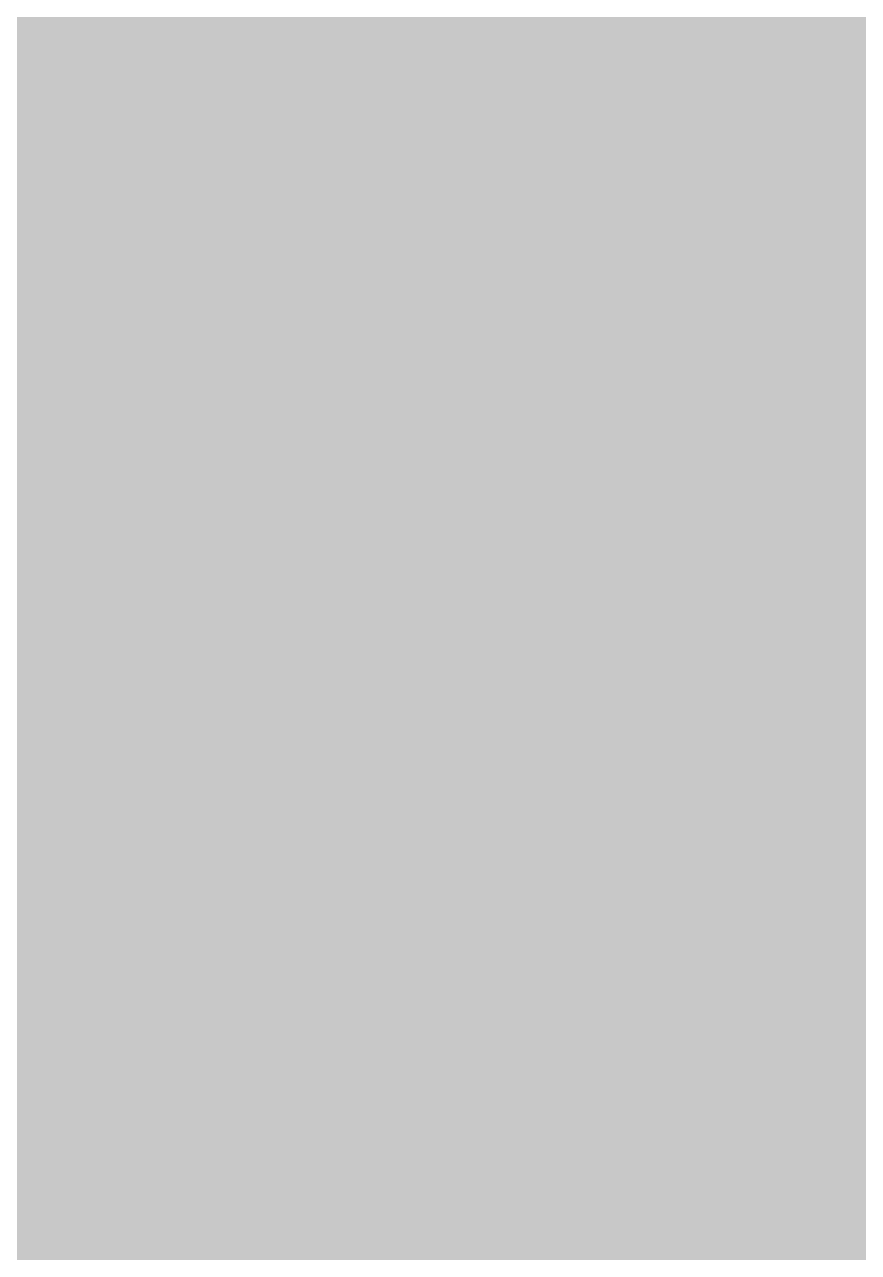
# Model space of a CAD drawing. Header units: inches. Extents: x 0 to 594, y 0 to 420.
# Drawn here: x 365.3874 to 365.4647, y 297.4357 to 297.5495 of the extents above; entities that cross this region are included whole.
import ezdxf

# ---------------------------------------------------------------- set-up
doc = ezdxf.new("R2010")
doc.units = ezdxf.units.IN
doc.layers.add('Sheet', color=255, linetype='Continuous')

msp = doc.modelspace()

# ---------------------------------------------------------------- linework, layer by layer
at = {"layer": 'Sheet'}
msp.add_lwpolyline([(364.74601, 297.50001, 0.508, 0.508, 1), (365.25401, 297.50001, 0.508, 0.508, 1)], format="xyseb", close=True, dxfattribs=at)
for points in [[(365.35928, 297.85463, 0.29972, 0.29972, 0), (365.38167, 297.83223, 0.29972, 0.29972, 0), (365.39287, 297.82103, 0.29972, 0.29972, 0), (365.41527, 297.79864, 0.29972, 0.29972, 0), (365.42647, 297.77624, 0.29972, 0.29972, 0), (365.43767, 297.75384, 0.29972, 0.29972, 0), (365.44887, 297.74264, 0.29972, 0.29972, 0), (365.46007, 297.72024, 0.29972, 0.29972, 0), (365.47127, 297.69785, 0.29972, 0.29972, 0), (365.48247, 297.67545, 0.29972, 0.29972, 0), (365.49367, 297.64185, 0.29972, 0.29972, 0), (365.50486, 297.61945, 0.29972, 0.29972, 0), (365.50486, 297.59706, 0.29972, 0.29972, 0), (365.50486, 297.57466, 0.29972, 0.29972, 0), (365.51606, 297.55226, 0.29972, 0.29972, 0), (365.51606, 297.51867, 0.29972, 0.29972, 0), (365.51606, 297.49627, 0.29972, 0.29972, 0)], [(365.35928, 297.85463, 0.29972, 0.29972, 0), (365.38167, 297.83223, 0.29972, 0.29972, 0), (365.39287, 297.82103, 0.29972, 0.29972, 0), (365.41527, 297.79864, 0.29972, 0.29972, 0), (365.42647, 297.77624, 0.29972, 0.29972, 0), (365.43767, 297.75384, 0.29972, 0.29972, 0), (365.44887, 297.74264, 0.29972, 0.29972, 0), (365.46007, 297.72024, 0.29972, 0.29972, 0), (365.47127, 297.69785, 0.29972, 0.29972, 0), (365.48247, 297.67545, 0.29972, 0.29972, 0), (365.49367, 297.64185, 0.29972, 0.29972, 0), (365.50486, 297.61945, 0.29972, 0.29972, 0), (365.50486, 297.59706, 0.29972, 0.29972, 0), (365.50486, 297.57466, 0.29972, 0.29972, 0), (365.51606, 297.55226, 0.29972, 0.29972, 0), (365.51606, 297.51867, 0.29972, 0.29972, 0), (365.51606, 297.49627, 0.29972, 0.29972, 0)], [(365.35928, 297.85463, 0.29972, 0.29972, 0), (365.38167, 297.83223, 0.29972, 0.29972, 0), (365.39287, 297.82103, 0.29972, 0.29972, 0), (365.41527, 297.79864, 0.29972, 0.29972, 0), (365.42647, 297.77624, 0.29972, 0.29972, 0), (365.43767, 297.75384, 0.29972, 0.29972, 0), (365.44887, 297.74264, 0.29972, 0.29972, 0), (365.46007, 297.72024, 0.29972, 0.29972, 0), (365.47127, 297.69785, 0.29972, 0.29972, 0), (365.48247, 297.67545, 0.29972, 0.29972, 0), (365.49367, 297.64185, 0.29972, 0.29972, 0), (365.50486, 297.61945, 0.29972, 0.29972, 0), (365.50486, 297.59706, 0.29972, 0.29972, 0), (365.50486, 297.57466, 0.29972, 0.29972, 0), (365.51606, 297.55226, 0.29972, 0.29972, 0), (365.51606, 297.51867, 0.29972, 0.29972, 0), (365.51606, 297.49627, 0.29972, 0.29972, 0)], [(365.35928, 297.85463, 0.29972, 0.29972, 0), (365.38167, 297.83223, 0.29972, 0.29972, 0), (365.39287, 297.82103, 0.29972, 0.29972, 0), (365.41527, 297.79864, 0.29972, 0.29972, 0), (365.42647, 297.77624, 0.29972, 0.29972, 0), (365.43767, 297.75384, 0.29972, 0.29972, 0), (365.44887, 297.74264, 0.29972, 0.29972, 0), (365.46007, 297.72024, 0.29972, 0.29972, 0), (365.47127, 297.69785, 0.29972, 0.29972, 0), (365.48247, 297.67545, 0.29972, 0.29972, 0), (365.49367, 297.64185, 0.29972, 0.29972, 0), (365.50486, 297.61945, 0.29972, 0.29972, 0), (365.50486, 297.59706, 0.29972, 0.29972, 0), (365.50486, 297.57466, 0.29972, 0.29972, 0), (365.51606, 297.55226, 0.29972, 0.29972, 0), (365.51606, 297.51867, 0.29972, 0.29972, 0), (365.51606, 297.49627, 0.29972, 0.29972, 0)], [(365.35928, 297.85463, 0.29972, 0.29972, 0), (365.38167, 297.83223, 0.29972, 0.29972, 0), (365.39287, 297.82103, 0.29972, 0.29972, 0), (365.41527, 297.79864, 0.29972, 0.29972, 0), (365.42647, 297.77624, 0.29972, 0.29972, 0), (365.43767, 297.75384, 0.29972, 0.29972, 0), (365.44887, 297.74264, 0.29972, 0.29972, 0), (365.46007, 297.72024, 0.29972, 0.29972, 0), (365.47127, 297.69785, 0.29972, 0.29972, 0), (365.48247, 297.67545, 0.29972, 0.29972, 0), (365.49367, 297.64185, 0.29972, 0.29972, 0), (365.50486, 297.61945, 0.29972, 0.29972, 0), (365.50486, 297.59706, 0.29972, 0.29972, 0), (365.50486, 297.57466, 0.29972, 0.29972, 0), (365.51606, 297.55226, 0.29972, 0.29972, 0), (365.51606, 297.51867, 0.29972, 0.29972, 0), (365.51606, 297.49627, 0.29972, 0.29972, 0)], [(365.35928, 297.85463, 0.29972, 0.29972, 0), (365.38167, 297.83223, 0.29972, 0.29972, 0), (365.39287, 297.82103, 0.29972, 0.29972, 0), (365.41527, 297.79864, 0.29972, 0.29972, 0), (365.42647, 297.77624, 0.29972, 0.29972, 0), (365.43767, 297.75384, 0.29972, 0.29972, 0), (365.44887, 297.74264, 0.29972, 0.29972, 0), (365.46007, 297.72024, 0.29972, 0.29972, 0), (365.47127, 297.69785, 0.29972, 0.29972, 0), (365.48247, 297.67545, 0.29972, 0.29972, 0), (365.49367, 297.64185, 0.29972, 0.29972, 0), (365.50486, 297.61945, 0.29972, 0.29972, 0), (365.50486, 297.59706, 0.29972, 0.29972, 0), (365.50486, 297.57466, 0.29972, 0.29972, 0), (365.51606, 297.55226, 0.29972, 0.29972, 0), (365.51606, 297.51867, 0.29972, 0.29972, 0), (365.51606, 297.49627, 0.29972, 0.29972, 0)], [(365.35928, 297.85463, 0.29972, 0.29972, 0), (365.38167, 297.83223, 0.29972, 0.29972, 0), (365.39287, 297.82103, 0.29972, 0.29972, 0), (365.41527, 297.79864, 0.29972, 0.29972, 0), (365.42647, 297.77624, 0.29972, 0.29972, 0), (365.43767, 297.75384, 0.29972, 0.29972, 0), (365.44887, 297.74264, 0.29972, 0.29972, 0), (365.46007, 297.72024, 0.29972, 0.29972, 0), (365.47127, 297.69785, 0.29972, 0.29972, 0), (365.48247, 297.67545, 0.29972, 0.29972, 0), (365.49367, 297.64185, 0.29972, 0.29972, 0), (365.50486, 297.61945, 0.29972, 0.29972, 0), (365.50486, 297.59706, 0.29972, 0.29972, 0), (365.50486, 297.57466, 0.29972, 0.29972, 0), (365.51606, 297.55226, 0.29972, 0.29972, 0), (365.51606, 297.51867, 0.29972, 0.29972, 0), (365.51606, 297.49627, 0.29972, 0.29972, 0)], [(365.35928, 297.85463, 0.29972, 0.29972, 0), (365.38167, 297.83223, 0.29972, 0.29972, 0), (365.39287, 297.82103, 0.29972, 0.29972, 0), (365.41527, 297.79864, 0.29972, 0.29972, 0), (365.42647, 297.77624, 0.29972, 0.29972, 0), (365.43767, 297.75384, 0.29972, 0.29972, 0), (365.44887, 297.74264, 0.29972, 0.29972, 0), (365.46007, 297.72024, 0.29972, 0.29972, 0), (365.47127, 297.69785, 0.29972, 0.29972, 0), (365.48247, 297.67545, 0.29972, 0.29972, 0), (365.49367, 297.64185, 0.29972, 0.29972, 0), (365.50486, 297.61945, 0.29972, 0.29972, 0), (365.50486, 297.59706, 0.29972, 0.29972, 0), (365.50486, 297.57466, 0.29972, 0.29972, 0), (365.51606, 297.55226, 0.29972, 0.29972, 0), (365.51606, 297.51867, 0.29972, 0.29972, 0), (365.51606, 297.49627, 0.29972, 0.29972, 0)], [(365.35928, 297.85463, 0.29972, 0.29972, 0), (365.38167, 297.83223, 0.29972, 0.29972, 0), (365.39287, 297.82103, 0.29972, 0.29972, 0), (365.41527, 297.79864, 0.29972, 0.29972, 0), (365.42647, 297.77624, 0.29972, 0.29972, 0), (365.43767, 297.75384, 0.29972, 0.29972, 0), (365.44887, 297.74264, 0.29972, 0.29972, 0), (365.46007, 297.72024, 0.29972, 0.29972, 0), (365.47127, 297.69785, 0.29972, 0.29972, 0), (365.48247, 297.67545, 0.29972, 0.29972, 0), (365.49367, 297.64185, 0.29972, 0.29972, 0), (365.50486, 297.61945, 0.29972, 0.29972, 0), (365.50486, 297.59706, 0.29972, 0.29972, 0), (365.50486, 297.57466, 0.29972, 0.29972, 0), (365.51606, 297.55226, 0.29972, 0.29972, 0), (365.51606, 297.51867, 0.29972, 0.29972, 0), (365.51606, 297.49627, 0.29972, 0.29972, 0)], [(365.35928, 297.85463, 0.29972, 0.29972, 0), (365.38167, 297.83223, 0.29972, 0.29972, 0), (365.39287, 297.82103, 0.29972, 0.29972, 0), (365.41527, 297.79864, 0.29972, 0.29972, 0), (365.42647, 297.77624, 0.29972, 0.29972, 0), (365.43767, 297.75384, 0.29972, 0.29972, 0), (365.44887, 297.74264, 0.29972, 0.29972, 0), (365.46007, 297.72024, 0.29972, 0.29972, 0), (365.47127, 297.69785, 0.29972, 0.29972, 0), (365.48247, 297.67545, 0.29972, 0.29972, 0), (365.49367, 297.64185, 0.29972, 0.29972, 0), (365.50486, 297.61945, 0.29972, 0.29972, 0), (365.50486, 297.59706, 0.29972, 0.29972, 0), (365.50486, 297.57466, 0.29972, 0.29972, 0), (365.51606, 297.55226, 0.29972, 0.29972, 0), (365.51606, 297.51867, 0.29972, 0.29972, 0), (365.51606, 297.49627, 0.29972, 0.29972, 0)], [(365.43767, 297.75384, 0.09906, 0.09906, 0), (365.44887, 297.74264, 0.09906, 0.09906, 0), (365.46007, 297.72024, 0.09906, 0.09906, 0), (365.47127, 297.69785, 0.09906, 0.09906, 0), (365.48247, 297.67545, 0.09906, 0.09906, 0), (365.49367, 297.64185, 0.09906, 0.09906, 0), (365.50486, 297.61945, 0.09906, 0.09906, 0), (365.50486, 297.59706, 0.09906, 0.09906, 0), (365.50486, 297.57466, 0.09906, 0.09906, 0), (365.51606, 297.55226, 0.09906, 0.09906, 0), (365.51606, 297.51867, 0.09906, 0.09906, 0), (365.51606, 297.49627, 0.09906, 0.09906, 0)], [(365.43767, 297.75384, 0.09906, 0.09906, 0), (365.44887, 297.74264, 0.09906, 0.09906, 0), (365.46007, 297.72024, 0.09906, 0.09906, 0), (365.47127, 297.69785, 0.09906, 0.09906, 0), (365.48247, 297.67545, 0.09906, 0.09906, 0), (365.49367, 297.64185, 0.09906, 0.09906, 0), (365.50486, 297.61945, 0.09906, 0.09906, 0), (365.50486, 297.59706, 0.09906, 0.09906, 0), (365.50486, 297.57466, 0.09906, 0.09906, 0), (365.51606, 297.55226, 0.09906, 0.09906, 0), (365.51606, 297.51867, 0.09906, 0.09906, 0), (365.51606, 297.49627, 0.09906, 0.09906, 0)], [(365.43767, 297.75384, 0.09906, 0.09906, 0), (365.44887, 297.74264, 0.09906, 0.09906, 0), (365.46007, 297.72024, 0.09906, 0.09906, 0), (365.47127, 297.69785, 0.09906, 0.09906, 0), (365.48247, 297.67545, 0.09906, 0.09906, 0), (365.49367, 297.64185, 0.09906, 0.09906, 0), (365.50486, 297.61945, 0.09906, 0.09906, 0), (365.50486, 297.59706, 0.09906, 0.09906, 0), (365.50486, 297.57466, 0.09906, 0.09906, 0), (365.51606, 297.55226, 0.09906, 0.09906, 0), (365.51606, 297.51867, 0.09906, 0.09906, 0), (365.51606, 297.49627, 0.09906, 0.09906, 0)], [(365.43767, 297.75384, 0.09906, 0.09906, 0), (365.44887, 297.74264, 0.09906, 0.09906, 0), (365.46007, 297.72024, 0.09906, 0.09906, 0), (365.47127, 297.69785, 0.09906, 0.09906, 0), (365.48247, 297.67545, 0.09906, 0.09906, 0), (365.49367, 297.64185, 0.09906, 0.09906, 0), (365.50486, 297.61945, 0.09906, 0.09906, 0), (365.50486, 297.59706, 0.09906, 0.09906, 0), (365.50486, 297.57466, 0.09906, 0.09906, 0), (365.51606, 297.55226, 0.09906, 0.09906, 0), (365.51606, 297.51867, 0.09906, 0.09906, 0), (365.51606, 297.49627, 0.09906, 0.09906, 0)], [(365.43767, 297.75384, 0.09906, 0.09906, 0), (365.44887, 297.74264, 0.09906, 0.09906, 0), (365.46007, 297.72024, 0.09906, 0.09906, 0), (365.47127, 297.69785, 0.09906, 0.09906, 0), (365.48247, 297.67545, 0.09906, 0.09906, 0), (365.49367, 297.64185, 0.09906, 0.09906, 0), (365.50486, 297.61945, 0.09906, 0.09906, 0), (365.50486, 297.59706, 0.09906, 0.09906, 0), (365.50486, 297.57466, 0.09906, 0.09906, 0), (365.51606, 297.55226, 0.09906, 0.09906, 0), (365.51606, 297.51867, 0.09906, 0.09906, 0), (365.51606, 297.49627, 0.09906, 0.09906, 0)], [(365.43767, 297.75384, 0.09906, 0.09906, 0), (365.44887, 297.74264, 0.09906, 0.09906, 0), (365.46007, 297.72024, 0.09906, 0.09906, 0), (365.47127, 297.69785, 0.09906, 0.09906, 0), (365.48247, 297.67545, 0.09906, 0.09906, 0), (365.49367, 297.64185, 0.09906, 0.09906, 0), (365.50486, 297.61945, 0.09906, 0.09906, 0), (365.50486, 297.59706, 0.09906, 0.09906, 0), (365.50486, 297.57466, 0.09906, 0.09906, 0), (365.51606, 297.55226, 0.09906, 0.09906, 0), (365.51606, 297.51867, 0.09906, 0.09906, 0), (365.51606, 297.49627, 0.09906, 0.09906, 0)], [(365.43767, 297.75384, 0.09906, 0.09906, 0), (365.44887, 297.74264, 0.09906, 0.09906, 0), (365.46007, 297.72024, 0.09906, 0.09906, 0), (365.47127, 297.69785, 0.09906, 0.09906, 0), (365.48247, 297.67545, 0.09906, 0.09906, 0), (365.49367, 297.64185, 0.09906, 0.09906, 0), (365.50486, 297.61945, 0.09906, 0.09906, 0), (365.50486, 297.59706, 0.09906, 0.09906, 0), (365.50486, 297.57466, 0.09906, 0.09906, 0), (365.51606, 297.55226, 0.09906, 0.09906, 0), (365.51606, 297.51867, 0.09906, 0.09906, 0), (365.51606, 297.49627, 0.09906, 0.09906, 0)], [(365.43767, 297.75384, 0.09906, 0.09906, 0), (365.44887, 297.74264, 0.09906, 0.09906, 0), (365.46007, 297.72024, 0.09906, 0.09906, 0), (365.47127, 297.69785, 0.09906, 0.09906, 0), (365.48247, 297.67545, 0.09906, 0.09906, 0), (365.49367, 297.64185, 0.09906, 0.09906, 0), (365.50486, 297.61945, 0.09906, 0.09906, 0), (365.50486, 297.59706, 0.09906, 0.09906, 0), (365.50486, 297.57466, 0.09906, 0.09906, 0), (365.51606, 297.55226, 0.09906, 0.09906, 0), (365.51606, 297.51867, 0.09906, 0.09906, 0), (365.51606, 297.49627, 0.09906, 0.09906, 0)], [(365.43767, 297.75384, 0.09906, 0.09906, 0), (365.44887, 297.74264, 0.09906, 0.09906, 0), (365.46007, 297.72024, 0.09906, 0.09906, 0), (365.47127, 297.69785, 0.09906, 0.09906, 0), (365.48247, 297.67545, 0.09906, 0.09906, 0), (365.49367, 297.64185, 0.09906, 0.09906, 0), (365.50486, 297.61945, 0.09906, 0.09906, 0), (365.50486, 297.59706, 0.09906, 0.09906, 0), (365.50486, 297.57466, 0.09906, 0.09906, 0), (365.51606, 297.55226, 0.09906, 0.09906, 0), (365.51606, 297.51867, 0.09906, 0.09906, 0), (365.51606, 297.49627, 0.09906, 0.09906, 0)], [(365.43767, 297.75384, 0.09906, 0.09906, 0), (365.44887, 297.74264, 0.09906, 0.09906, 0), (365.46007, 297.72024, 0.09906, 0.09906, 0), (365.47127, 297.69785, 0.09906, 0.09906, 0), (365.48247, 297.67545, 0.09906, 0.09906, 0), (365.49367, 297.64185, 0.09906, 0.09906, 0), (365.50486, 297.61945, 0.09906, 0.09906, 0), (365.50486, 297.59706, 0.09906, 0.09906, 0), (365.50486, 297.57466, 0.09906, 0.09906, 0), (365.51606, 297.55226, 0.09906, 0.09906, 0), (365.51606, 297.51867, 0.09906, 0.09906, 0), (365.51606, 297.49627, 0.09906, 0.09906, 0)], [(365.51606, 297.49627, 0.29972, 0.29972, 0), (365.51606, 297.47387, 0.29972, 0.29972, 0), (365.51606, 297.44027, 0.29972, 0.29972, 0), (365.50486, 297.41788, 0.29972, 0.29972, 0), (365.50486, 297.39548, 0.29972, 0.29972, 0), (365.50486, 297.37308, 0.29972, 0.29972, 0), (365.49367, 297.33948, 0.29972, 0.29972, 0), (365.48247, 297.31709, 0.29972, 0.29972, 0), (365.47127, 297.29469, 0.29972, 0.29972, 0), (365.46007, 297.27229, 0.29972, 0.29972, 0), (365.44887, 297.24989, 0.29972, 0.29972, 0), (365.43767, 297.2275, 0.29972, 0.29972, 0), (365.42647, 297.2051, 0.29972, 0.29972, 0), (365.41527, 297.1939, 0.29972, 0.29972, 0), (365.39287, 297.1715, 0.29972, 0.29972, 0)], [(365.51606, 297.49627, 0.29972, 0.29972, 0), (365.51606, 297.47387, 0.29972, 0.29972, 0), (365.51606, 297.44027, 0.29972, 0.29972, 0), (365.50486, 297.41788, 0.29972, 0.29972, 0), (365.50486, 297.39548, 0.29972, 0.29972, 0), (365.50486, 297.37308, 0.29972, 0.29972, 0), (365.49367, 297.33948, 0.29972, 0.29972, 0), (365.48247, 297.31709, 0.29972, 0.29972, 0), (365.47127, 297.29469, 0.29972, 0.29972, 0), (365.46007, 297.27229, 0.29972, 0.29972, 0), (365.44887, 297.24989, 0.29972, 0.29972, 0), (365.43767, 297.2275, 0.29972, 0.29972, 0), (365.42647, 297.2051, 0.29972, 0.29972, 0), (365.41527, 297.1939, 0.29972, 0.29972, 0), (365.39287, 297.1715, 0.29972, 0.29972, 0)], [(365.51606, 297.49627, 0.29972, 0.29972, 0), (365.51606, 297.47387, 0.29972, 0.29972, 0), (365.51606, 297.44027, 0.29972, 0.29972, 0), (365.50486, 297.41788, 0.29972, 0.29972, 0), (365.50486, 297.39548, 0.29972, 0.29972, 0), (365.50486, 297.37308, 0.29972, 0.29972, 0), (365.49367, 297.33948, 0.29972, 0.29972, 0), (365.48247, 297.31709, 0.29972, 0.29972, 0), (365.47127, 297.29469, 0.29972, 0.29972, 0), (365.46007, 297.27229, 0.29972, 0.29972, 0), (365.44887, 297.24989, 0.29972, 0.29972, 0), (365.43767, 297.2275, 0.29972, 0.29972, 0), (365.42647, 297.2051, 0.29972, 0.29972, 0), (365.41527, 297.1939, 0.29972, 0.29972, 0), (365.39287, 297.1715, 0.29972, 0.29972, 0)], [(365.51606, 297.49627, 0.29972, 0.29972, 0), (365.51606, 297.47387, 0.29972, 0.29972, 0), (365.51606, 297.44027, 0.29972, 0.29972, 0), (365.50486, 297.41788, 0.29972, 0.29972, 0), (365.50486, 297.39548, 0.29972, 0.29972, 0), (365.50486, 297.37308, 0.29972, 0.29972, 0), (365.49367, 297.33948, 0.29972, 0.29972, 0), (365.48247, 297.31709, 0.29972, 0.29972, 0), (365.47127, 297.29469, 0.29972, 0.29972, 0), (365.46007, 297.27229, 0.29972, 0.29972, 0), (365.44887, 297.24989, 0.29972, 0.29972, 0), (365.43767, 297.2275, 0.29972, 0.29972, 0), (365.42647, 297.2051, 0.29972, 0.29972, 0), (365.41527, 297.1939, 0.29972, 0.29972, 0), (365.39287, 297.1715, 0.29972, 0.29972, 0)], [(365.51606, 297.49627, 0.29972, 0.29972, 0), (365.51606, 297.47387, 0.29972, 0.29972, 0), (365.51606, 297.44027, 0.29972, 0.29972, 0), (365.50486, 297.41788, 0.29972, 0.29972, 0), (365.50486, 297.39548, 0.29972, 0.29972, 0), (365.50486, 297.37308, 0.29972, 0.29972, 0), (365.49367, 297.33948, 0.29972, 0.29972, 0), (365.48247, 297.31709, 0.29972, 0.29972, 0), (365.47127, 297.29469, 0.29972, 0.29972, 0), (365.46007, 297.27229, 0.29972, 0.29972, 0), (365.44887, 297.24989, 0.29972, 0.29972, 0), (365.43767, 297.2275, 0.29972, 0.29972, 0), (365.42647, 297.2051, 0.29972, 0.29972, 0), (365.41527, 297.1939, 0.29972, 0.29972, 0), (365.39287, 297.1715, 0.29972, 0.29972, 0)], [(365.51606, 297.49627, 0.29972, 0.29972, 0), (365.51606, 297.47387, 0.29972, 0.29972, 0), (365.51606, 297.44027, 0.29972, 0.29972, 0), (365.50486, 297.41788, 0.29972, 0.29972, 0), (365.50486, 297.39548, 0.29972, 0.29972, 0), (365.50486, 297.37308, 0.29972, 0.29972, 0), (365.49367, 297.33948, 0.29972, 0.29972, 0), (365.48247, 297.31709, 0.29972, 0.29972, 0), (365.47127, 297.29469, 0.29972, 0.29972, 0), (365.46007, 297.27229, 0.29972, 0.29972, 0), (365.44887, 297.24989, 0.29972, 0.29972, 0), (365.43767, 297.2275, 0.29972, 0.29972, 0), (365.42647, 297.2051, 0.29972, 0.29972, 0), (365.41527, 297.1939, 0.29972, 0.29972, 0), (365.39287, 297.1715, 0.29972, 0.29972, 0)], [(365.51606, 297.49627, 0.29972, 0.29972, 0), (365.51606, 297.47387, 0.29972, 0.29972, 0), (365.51606, 297.44027, 0.29972, 0.29972, 0), (365.50486, 297.41788, 0.29972, 0.29972, 0), (365.50486, 297.39548, 0.29972, 0.29972, 0), (365.50486, 297.37308, 0.29972, 0.29972, 0), (365.49367, 297.33948, 0.29972, 0.29972, 0), (365.48247, 297.31709, 0.29972, 0.29972, 0), (365.47127, 297.29469, 0.29972, 0.29972, 0), (365.46007, 297.27229, 0.29972, 0.29972, 0), (365.44887, 297.24989, 0.29972, 0.29972, 0), (365.43767, 297.2275, 0.29972, 0.29972, 0), (365.42647, 297.2051, 0.29972, 0.29972, 0), (365.41527, 297.1939, 0.29972, 0.29972, 0), (365.39287, 297.1715, 0.29972, 0.29972, 0)], [(365.51606, 297.49627, 0.29972, 0.29972, 0), (365.51606, 297.47387, 0.29972, 0.29972, 0), (365.51606, 297.44027, 0.29972, 0.29972, 0), (365.50486, 297.41788, 0.29972, 0.29972, 0), (365.50486, 297.39548, 0.29972, 0.29972, 0), (365.50486, 297.37308, 0.29972, 0.29972, 0), (365.49367, 297.33948, 0.29972, 0.29972, 0), (365.48247, 297.31709, 0.29972, 0.29972, 0), (365.47127, 297.29469, 0.29972, 0.29972, 0), (365.46007, 297.27229, 0.29972, 0.29972, 0), (365.44887, 297.24989, 0.29972, 0.29972, 0), (365.43767, 297.2275, 0.29972, 0.29972, 0), (365.42647, 297.2051, 0.29972, 0.29972, 0), (365.41527, 297.1939, 0.29972, 0.29972, 0), (365.39287, 297.1715, 0.29972, 0.29972, 0)], [(365.51606, 297.49627, 0.29972, 0.29972, 0), (365.51606, 297.47387, 0.29972, 0.29972, 0), (365.51606, 297.44027, 0.29972, 0.29972, 0), (365.50486, 297.41788, 0.29972, 0.29972, 0), (365.50486, 297.39548, 0.29972, 0.29972, 0), (365.50486, 297.37308, 0.29972, 0.29972, 0), (365.49367, 297.33948, 0.29972, 0.29972, 0), (365.48247, 297.31709, 0.29972, 0.29972, 0), (365.47127, 297.29469, 0.29972, 0.29972, 0), (365.46007, 297.27229, 0.29972, 0.29972, 0), (365.44887, 297.24989, 0.29972, 0.29972, 0), (365.43767, 297.2275, 0.29972, 0.29972, 0), (365.42647, 297.2051, 0.29972, 0.29972, 0), (365.41527, 297.1939, 0.29972, 0.29972, 0), (365.39287, 297.1715, 0.29972, 0.29972, 0)], [(365.51606, 297.49627, 0.29972, 0.29972, 0), (365.51606, 297.47387, 0.29972, 0.29972, 0), (365.51606, 297.44027, 0.29972, 0.29972, 0), (365.50486, 297.41788, 0.29972, 0.29972, 0), (365.50486, 297.39548, 0.29972, 0.29972, 0), (365.50486, 297.37308, 0.29972, 0.29972, 0), (365.49367, 297.33948, 0.29972, 0.29972, 0), (365.48247, 297.31709, 0.29972, 0.29972, 0), (365.47127, 297.29469, 0.29972, 0.29972, 0), (365.46007, 297.27229, 0.29972, 0.29972, 0), (365.44887, 297.24989, 0.29972, 0.29972, 0), (365.43767, 297.2275, 0.29972, 0.29972, 0), (365.42647, 297.2051, 0.29972, 0.29972, 0), (365.41527, 297.1939, 0.29972, 0.29972, 0), (365.39287, 297.1715, 0.29972, 0.29972, 0)], [(365.51606, 297.49627, 0.29972, 0.29972, 0), (365.51606, 297.49627, 0.29972, 0.29972, 0), (365.51606, 297.49627, 0.29972, 0.29972, 0), (365.51606, 297.49627, 0.29972, 0.29972, 0), (365.51606, 297.49627, 0.29972, 0.29972, 0), (365.51606, 297.49627, 0.29972, 0.29972, 0), (365.51606, 297.49627, 0.29972, 0.29972, 0), (365.51606, 297.49627, 0.29972, 0.29972, 0), (365.51606, 297.49627, 0.29972, 0.29972, 0), (365.51606, 297.49627, 0.29972, 0.29972, 0), (365.51606, 297.49627, 0.29972, 0.29972, 0), (365.51606, 297.49627, 0.29972, 0.29972, 0), (365.51606, 297.49627, 0.29972, 0.29972, 0), (365.51606, 297.49627, 0.29972, 0.29972, 0), (365.51606, 297.49627, 0.29972, 0.29972, 0), (365.51606, 297.49627, 0.29972, 0.29972, 0), (365.51606, 297.49627, 0.29972, 0.29972, 0), (365.51606, 297.49627, 0.29972, 0.29972, 0), (365.51606, 297.49627, 0.29972, 0.29972, 0), (365.51606, 297.49627, 0.29972, 0.29972, 0), (365.51606, 297.49627, 0.29972, 0.29972, 0), (365.51606, 297.49627, 0.29972, 0.29972, 0), (365.51606, 297.49627, 0.29972, 0.29972, 0), (365.51606, 297.49627, 0.29972, 0.29972, 0), (365.51606, 297.49627, 0.29972, 0.29972, 0), (365.51606, 297.49627, 0.29972, 0.29972, 0), (365.51606, 297.49627, 0.29972, 0.29972, 0), (365.51606, 297.49627, 0.29972, 0.29972, 0), (365.51606, 297.49627, 0.29972, 0.29972, 0), (365.51606, 297.49627, 0.29972, 0.29972, 0), (365.51606, 297.49627, 0.29972, 0.29972, 0), (365.51606, 297.49627, 0.29972, 0.29972, 0), (365.51606, 297.49627, 0.29972, 0.29972, 0)], [(365.51606, 297.49627, 0.29972, 0.29972, 0), (365.51606, 297.49627, 0.29972, 0.29972, 0)], [(365.51606, 297.49627, 0.29972, 0.29972, 0), (365.51606, 297.49627, 0.29972, 0.29972, 0), (365.51606, 297.49627, 0.29972, 0.29972, 0), (365.51606, 297.49627, 0.29972, 0.29972, 0), (365.51606, 297.49627, 0.29972, 0.29972, 0), (365.51606, 297.49627, 0.29972, 0.29972, 0), (365.51606, 297.49627, 0.29972, 0.29972, 0), (365.51606, 297.49627, 0.29972, 0.29972, 0), (365.51606, 297.49627, 0.29972, 0.29972, 0), (365.51606, 297.49627, 0.29972, 0.29972, 0), (365.51606, 297.49627, 0.29972, 0.29972, 0), (365.51606, 297.49627, 0.29972, 0.29972, 0), (365.51606, 297.49627, 0.29972, 0.29972, 0), (365.51606, 297.49627, 0.29972, 0.29972, 0), (365.51606, 297.49627, 0.29972, 0.29972, 0), (365.51606, 297.49627, 0.29972, 0.29972, 0), (365.51606, 297.49627, 0.29972, 0.29972, 0), (365.51606, 297.49627, 0.29972, 0.29972, 0), (365.51606, 297.49627, 0.29972, 0.29972, 0), (365.51606, 297.49627, 0.29972, 0.29972, 0), (365.51606, 297.49627, 0.29972, 0.29972, 0), (365.51606, 297.49627, 0.29972, 0.29972, 0), (365.51606, 297.49627, 0.29972, 0.29972, 0), (365.51606, 297.49627, 0.29972, 0.29972, 0), (365.51606, 297.49627, 0.29972, 0.29972, 0), (365.51606, 297.49627, 0.29972, 0.29972, 0), (365.51606, 297.49627, 0.29972, 0.29972, 0), (365.51606, 297.49627, 0.29972, 0.29972, 0), (365.51606, 297.49627, 0.29972, 0.29972, 0), (365.51606, 297.49627, 0.29972, 0.29972, 0), (365.51606, 297.49627, 0.29972, 0.29972, 0), (365.51606, 297.49627, 0.29972, 0.29972, 0), (365.51606, 297.49627, 0.29972, 0.29972, 0)], [(365.51606, 297.49627, 0.29972, 0.29972, 0), (365.51606, 297.49627, 0.29972, 0.29972, 0)], [(365.51606, 297.49627, 0.29972, 0.29972, 0), (365.51606, 297.49627, 0.29972, 0.29972, 0), (365.51606, 297.49627, 0.29972, 0.29972, 0), (365.51606, 297.49627, 0.29972, 0.29972, 0), (365.51606, 297.49627, 0.29972, 0.29972, 0), (365.51606, 297.49627, 0.29972, 0.29972, 0), (365.51606, 297.49627, 0.29972, 0.29972, 0), (365.51606, 297.49627, 0.29972, 0.29972, 0), (365.51606, 297.49627, 0.29972, 0.29972, 0), (365.51606, 297.49627, 0.29972, 0.29972, 0), (365.51606, 297.49627, 0.29972, 0.29972, 0), (365.51606, 297.49627, 0.29972, 0.29972, 0), (365.51606, 297.49627, 0.29972, 0.29972, 0), (365.51606, 297.49627, 0.29972, 0.29972, 0), (365.51606, 297.49627, 0.29972, 0.29972, 0), (365.51606, 297.49627, 0.29972, 0.29972, 0), (365.51606, 297.49627, 0.29972, 0.29972, 0), (365.51606, 297.49627, 0.29972, 0.29972, 0), (365.51606, 297.49627, 0.29972, 0.29972, 0), (365.51606, 297.49627, 0.29972, 0.29972, 0), (365.51606, 297.49627, 0.29972, 0.29972, 0), (365.51606, 297.49627, 0.29972, 0.29972, 0), (365.51606, 297.49627, 0.29972, 0.29972, 0), (365.51606, 297.49627, 0.29972, 0.29972, 0), (365.51606, 297.49627, 0.29972, 0.29972, 0), (365.51606, 297.49627, 0.29972, 0.29972, 0), (365.51606, 297.49627, 0.29972, 0.29972, 0), (365.51606, 297.49627, 0.29972, 0.29972, 0), (365.51606, 297.49627, 0.29972, 0.29972, 0), (365.51606, 297.49627, 0.29972, 0.29972, 0), (365.51606, 297.49627, 0.29972, 0.29972, 0), (365.51606, 297.49627, 0.29972, 0.29972, 0), (365.51606, 297.49627, 0.29972, 0.29972, 0)], [(365.51606, 297.49627, 0.29972, 0.29972, 0), (365.51606, 297.49627, 0.29972, 0.29972, 0)], [(365.51606, 297.49627, 0.29972, 0.29972, 0), (365.51606, 297.49627, 0.29972, 0.29972, 0), (365.51606, 297.49627, 0.29972, 0.29972, 0), (365.51606, 297.49627, 0.29972, 0.29972, 0), (365.51606, 297.49627, 0.29972, 0.29972, 0), (365.51606, 297.49627, 0.29972, 0.29972, 0), (365.51606, 297.49627, 0.29972, 0.29972, 0), (365.51606, 297.49627, 0.29972, 0.29972, 0), (365.51606, 297.49627, 0.29972, 0.29972, 0), (365.51606, 297.49627, 0.29972, 0.29972, 0), (365.51606, 297.49627, 0.29972, 0.29972, 0), (365.51606, 297.49627, 0.29972, 0.29972, 0), (365.51606, 297.49627, 0.29972, 0.29972, 0), (365.51606, 297.49627, 0.29972, 0.29972, 0), (365.51606, 297.49627, 0.29972, 0.29972, 0), (365.51606, 297.49627, 0.29972, 0.29972, 0), (365.51606, 297.49627, 0.29972, 0.29972, 0), (365.51606, 297.49627, 0.29972, 0.29972, 0), (365.51606, 297.49627, 0.29972, 0.29972, 0), (365.51606, 297.49627, 0.29972, 0.29972, 0), (365.51606, 297.49627, 0.29972, 0.29972, 0), (365.51606, 297.49627, 0.29972, 0.29972, 0), (365.51606, 297.49627, 0.29972, 0.29972, 0), (365.51606, 297.49627, 0.29972, 0.29972, 0), (365.51606, 297.49627, 0.29972, 0.29972, 0), (365.51606, 297.49627, 0.29972, 0.29972, 0), (365.51606, 297.49627, 0.29972, 0.29972, 0), (365.51606, 297.49627, 0.29972, 0.29972, 0), (365.51606, 297.49627, 0.29972, 0.29972, 0), (365.51606, 297.49627, 0.29972, 0.29972, 0), (365.51606, 297.49627, 0.29972, 0.29972, 0), (365.51606, 297.49627, 0.29972, 0.29972, 0), (365.51606, 297.49627, 0.29972, 0.29972, 0)], [(365.51606, 297.49627, 0.29972, 0.29972, 0), (365.51606, 297.49627, 0.29972, 0.29972, 0)], [(365.51606, 297.49627, 0.29972, 0.29972, 0), (365.51606, 297.49627, 0.29972, 0.29972, 0), (365.51606, 297.49627, 0.29972, 0.29972, 0), (365.51606, 297.49627, 0.29972, 0.29972, 0), (365.51606, 297.49627, 0.29972, 0.29972, 0), (365.51606, 297.49627, 0.29972, 0.29972, 0), (365.51606, 297.49627, 0.29972, 0.29972, 0), (365.51606, 297.49627, 0.29972, 0.29972, 0), (365.51606, 297.49627, 0.29972, 0.29972, 0), (365.51606, 297.49627, 0.29972, 0.29972, 0), (365.51606, 297.49627, 0.29972, 0.29972, 0), (365.51606, 297.49627, 0.29972, 0.29972, 0), (365.51606, 297.49627, 0.29972, 0.29972, 0), (365.51606, 297.49627, 0.29972, 0.29972, 0), (365.51606, 297.49627, 0.29972, 0.29972, 0), (365.51606, 297.49627, 0.29972, 0.29972, 0), (365.51606, 297.49627, 0.29972, 0.29972, 0), (365.51606, 297.49627, 0.29972, 0.29972, 0), (365.51606, 297.49627, 0.29972, 0.29972, 0), (365.51606, 297.49627, 0.29972, 0.29972, 0), (365.51606, 297.49627, 0.29972, 0.29972, 0), (365.51606, 297.49627, 0.29972, 0.29972, 0), (365.51606, 297.49627, 0.29972, 0.29972, 0), (365.51606, 297.49627, 0.29972, 0.29972, 0), (365.51606, 297.49627, 0.29972, 0.29972, 0), (365.51606, 297.49627, 0.29972, 0.29972, 0), (365.51606, 297.49627, 0.29972, 0.29972, 0), (365.51606, 297.49627, 0.29972, 0.29972, 0), (365.51606, 297.49627, 0.29972, 0.29972, 0), (365.51606, 297.49627, 0.29972, 0.29972, 0), (365.51606, 297.49627, 0.29972, 0.29972, 0), (365.51606, 297.49627, 0.29972, 0.29972, 0), (365.51606, 297.49627, 0.29972, 0.29972, 0)], [(365.51606, 297.49627, 0.29972, 0.29972, 0), (365.51606, 297.49627, 0.29972, 0.29972, 0)], [(365.51606, 297.49627, 0.29972, 0.29972, 0), (365.51606, 297.49627, 0.29972, 0.29972, 0), (365.51606, 297.49627, 0.29972, 0.29972, 0), (365.51606, 297.49627, 0.29972, 0.29972, 0), (365.51606, 297.49627, 0.29972, 0.29972, 0), (365.51606, 297.49627, 0.29972, 0.29972, 0), (365.51606, 297.49627, 0.29972, 0.29972, 0), (365.51606, 297.49627, 0.29972, 0.29972, 0), (365.51606, 297.49627, 0.29972, 0.29972, 0), (365.51606, 297.49627, 0.29972, 0.29972, 0), (365.51606, 297.49627, 0.29972, 0.29972, 0), (365.51606, 297.49627, 0.29972, 0.29972, 0), (365.51606, 297.49627, 0.29972, 0.29972, 0), (365.51606, 297.49627, 0.29972, 0.29972, 0), (365.51606, 297.49627, 0.29972, 0.29972, 0), (365.51606, 297.49627, 0.29972, 0.29972, 0), (365.51606, 297.49627, 0.29972, 0.29972, 0), (365.51606, 297.49627, 0.29972, 0.29972, 0), (365.51606, 297.49627, 0.29972, 0.29972, 0), (365.51606, 297.49627, 0.29972, 0.29972, 0), (365.51606, 297.49627, 0.29972, 0.29972, 0), (365.51606, 297.49627, 0.29972, 0.29972, 0), (365.51606, 297.49627, 0.29972, 0.29972, 0), (365.51606, 297.49627, 0.29972, 0.29972, 0), (365.51606, 297.49627, 0.29972, 0.29972, 0), (365.51606, 297.49627, 0.29972, 0.29972, 0), (365.51606, 297.49627, 0.29972, 0.29972, 0), (365.51606, 297.49627, 0.29972, 0.29972, 0), (365.51606, 297.49627, 0.29972, 0.29972, 0), (365.51606, 297.49627, 0.29972, 0.29972, 0), (365.51606, 297.49627, 0.29972, 0.29972, 0), (365.51606, 297.49627, 0.29972, 0.29972, 0), (365.51606, 297.49627, 0.29972, 0.29972, 0)], [(365.51606, 297.49627, 0.29972, 0.29972, 0), (365.51606, 297.49627, 0.29972, 0.29972, 0)], [(365.51606, 297.49627, 0.29972, 0.29972, 0), (365.51606, 297.49627, 0.29972, 0.29972, 0), (365.51606, 297.49627, 0.29972, 0.29972, 0), (365.51606, 297.49627, 0.29972, 0.29972, 0), (365.51606, 297.49627, 0.29972, 0.29972, 0), (365.51606, 297.49627, 0.29972, 0.29972, 0), (365.51606, 297.49627, 0.29972, 0.29972, 0), (365.51606, 297.49627, 0.29972, 0.29972, 0), (365.51606, 297.49627, 0.29972, 0.29972, 0), (365.51606, 297.49627, 0.29972, 0.29972, 0), (365.51606, 297.49627, 0.29972, 0.29972, 0), (365.51606, 297.49627, 0.29972, 0.29972, 0), (365.51606, 297.49627, 0.29972, 0.29972, 0), (365.51606, 297.49627, 0.29972, 0.29972, 0), (365.51606, 297.49627, 0.29972, 0.29972, 0), (365.51606, 297.49627, 0.29972, 0.29972, 0), (365.51606, 297.49627, 0.29972, 0.29972, 0), (365.51606, 297.49627, 0.29972, 0.29972, 0), (365.51606, 297.49627, 0.29972, 0.29972, 0), (365.51606, 297.49627, 0.29972, 0.29972, 0), (365.51606, 297.49627, 0.29972, 0.29972, 0), (365.51606, 297.49627, 0.29972, 0.29972, 0), (365.51606, 297.49627, 0.29972, 0.29972, 0), (365.51606, 297.49627, 0.29972, 0.29972, 0), (365.51606, 297.49627, 0.29972, 0.29972, 0), (365.51606, 297.49627, 0.29972, 0.29972, 0), (365.51606, 297.49627, 0.29972, 0.29972, 0), (365.51606, 297.49627, 0.29972, 0.29972, 0), (365.51606, 297.49627, 0.29972, 0.29972, 0), (365.51606, 297.49627, 0.29972, 0.29972, 0), (365.51606, 297.49627, 0.29972, 0.29972, 0), (365.51606, 297.49627, 0.29972, 0.29972, 0), (365.51606, 297.49627, 0.29972, 0.29972, 0)], [(365.51606, 297.49627, 0.29972, 0.29972, 0), (365.51606, 297.49627, 0.29972, 0.29972, 0)], [(365.51606, 297.49627, 0.29972, 0.29972, 0), (365.51606, 297.49627, 0.29972, 0.29972, 0), (365.51606, 297.49627, 0.29972, 0.29972, 0), (365.51606, 297.49627, 0.29972, 0.29972, 0), (365.51606, 297.49627, 0.29972, 0.29972, 0), (365.51606, 297.49627, 0.29972, 0.29972, 0), (365.51606, 297.49627, 0.29972, 0.29972, 0), (365.51606, 297.49627, 0.29972, 0.29972, 0), (365.51606, 297.49627, 0.29972, 0.29972, 0), (365.51606, 297.49627, 0.29972, 0.29972, 0), (365.51606, 297.49627, 0.29972, 0.29972, 0), (365.51606, 297.49627, 0.29972, 0.29972, 0), (365.51606, 297.49627, 0.29972, 0.29972, 0), (365.51606, 297.49627, 0.29972, 0.29972, 0), (365.51606, 297.49627, 0.29972, 0.29972, 0), (365.51606, 297.49627, 0.29972, 0.29972, 0), (365.51606, 297.49627, 0.29972, 0.29972, 0), (365.51606, 297.49627, 0.29972, 0.29972, 0), (365.51606, 297.49627, 0.29972, 0.29972, 0), (365.51606, 297.49627, 0.29972, 0.29972, 0), (365.51606, 297.49627, 0.29972, 0.29972, 0), (365.51606, 297.49627, 0.29972, 0.29972, 0), (365.51606, 297.49627, 0.29972, 0.29972, 0), (365.51606, 297.49627, 0.29972, 0.29972, 0), (365.51606, 297.49627, 0.29972, 0.29972, 0), (365.51606, 297.49627, 0.29972, 0.29972, 0), (365.51606, 297.49627, 0.29972, 0.29972, 0), (365.51606, 297.49627, 0.29972, 0.29972, 0), (365.51606, 297.49627, 0.29972, 0.29972, 0), (365.51606, 297.49627, 0.29972, 0.29972, 0), (365.51606, 297.49627, 0.29972, 0.29972, 0), (365.51606, 297.49627, 0.29972, 0.29972, 0), (365.51606, 297.49627, 0.29972, 0.29972, 0)], [(365.51606, 297.49627, 0.29972, 0.29972, 0), (365.51606, 297.49627, 0.29972, 0.29972, 0)], [(365.51606, 297.49627, 0.29972, 0.29972, 0), (365.51606, 297.49627, 0.29972, 0.29972, 0), (365.51606, 297.49627, 0.29972, 0.29972, 0), (365.51606, 297.49627, 0.29972, 0.29972, 0), (365.51606, 297.49627, 0.29972, 0.29972, 0), (365.51606, 297.49627, 0.29972, 0.29972, 0), (365.51606, 297.49627, 0.29972, 0.29972, 0), (365.51606, 297.49627, 0.29972, 0.29972, 0), (365.51606, 297.49627, 0.29972, 0.29972, 0), (365.51606, 297.49627, 0.29972, 0.29972, 0), (365.51606, 297.49627, 0.29972, 0.29972, 0), (365.51606, 297.49627, 0.29972, 0.29972, 0), (365.51606, 297.49627, 0.29972, 0.29972, 0), (365.51606, 297.49627, 0.29972, 0.29972, 0), (365.51606, 297.49627, 0.29972, 0.29972, 0), (365.51606, 297.49627, 0.29972, 0.29972, 0), (365.51606, 297.49627, 0.29972, 0.29972, 0), (365.51606, 297.49627, 0.29972, 0.29972, 0), (365.51606, 297.49627, 0.29972, 0.29972, 0), (365.51606, 297.49627, 0.29972, 0.29972, 0), (365.51606, 297.49627, 0.29972, 0.29972, 0), (365.51606, 297.49627, 0.29972, 0.29972, 0), (365.51606, 297.49627, 0.29972, 0.29972, 0), (365.51606, 297.49627, 0.29972, 0.29972, 0), (365.51606, 297.49627, 0.29972, 0.29972, 0), (365.51606, 297.49627, 0.29972, 0.29972, 0), (365.51606, 297.49627, 0.29972, 0.29972, 0), (365.51606, 297.49627, 0.29972, 0.29972, 0), (365.51606, 297.49627, 0.29972, 0.29972, 0), (365.51606, 297.49627, 0.29972, 0.29972, 0), (365.51606, 297.49627, 0.29972, 0.29972, 0), (365.51606, 297.49627, 0.29972, 0.29972, 0), (365.51606, 297.49627, 0.29972, 0.29972, 0)], [(365.51606, 297.49627, 0.29972, 0.29972, 0), (365.51606, 297.49627, 0.29972, 0.29972, 0)], [(365.51606, 297.49627, 0.29972, 0.29972, 0), (365.51606, 297.49627, 0.29972, 0.29972, 0), (365.51606, 297.49627, 0.29972, 0.29972, 0), (365.51606, 297.49627, 0.29972, 0.29972, 0), (365.51606, 297.49627, 0.29972, 0.29972, 0), (365.51606, 297.49627, 0.29972, 0.29972, 0), (365.51606, 297.49627, 0.29972, 0.29972, 0), (365.51606, 297.49627, 0.29972, 0.29972, 0), (365.51606, 297.49627, 0.29972, 0.29972, 0), (365.51606, 297.49627, 0.29972, 0.29972, 0), (365.51606, 297.49627, 0.29972, 0.29972, 0), (365.51606, 297.49627, 0.29972, 0.29972, 0), (365.51606, 297.49627, 0.29972, 0.29972, 0), (365.51606, 297.49627, 0.29972, 0.29972, 0), (365.51606, 297.49627, 0.29972, 0.29972, 0), (365.51606, 297.49627, 0.29972, 0.29972, 0), (365.51606, 297.49627, 0.29972, 0.29972, 0), (365.51606, 297.49627, 0.29972, 0.29972, 0), (365.51606, 297.49627, 0.29972, 0.29972, 0), (365.51606, 297.49627, 0.29972, 0.29972, 0), (365.51606, 297.49627, 0.29972, 0.29972, 0), (365.51606, 297.49627, 0.29972, 0.29972, 0), (365.51606, 297.49627, 0.29972, 0.29972, 0), (365.51606, 297.49627, 0.29972, 0.29972, 0), (365.51606, 297.49627, 0.29972, 0.29972, 0), (365.51606, 297.49627, 0.29972, 0.29972, 0), (365.51606, 297.49627, 0.29972, 0.29972, 0), (365.51606, 297.49627, 0.29972, 0.29972, 0), (365.51606, 297.49627, 0.29972, 0.29972, 0), (365.51606, 297.49627, 0.29972, 0.29972, 0), (365.51606, 297.49627, 0.29972, 0.29972, 0), (365.51606, 297.49627, 0.29972, 0.29972, 0), (365.51606, 297.49627, 0.29972, 0.29972, 0)], [(365.51606, 297.49627, 0.29972, 0.29972, 0), (365.51606, 297.49627, 0.29972, 0.29972, 0)], [(375.0129, 297.48507, 0.29972, 0.29972, 0), (365.00091, 297.48507, 0.29972, 0.29972, 0)], [(365.51606, 297.49627, 0.09906, 0.09906, 0), (365.51606, 297.47387, 0.09906, 0.09906, 0), (365.51606, 297.44027, 0.09906, 0.09906, 0), (365.50486, 297.41788, 0.09906, 0.09906, 0), (365.50486, 297.39548, 0.09906, 0.09906, 0), (365.50486, 297.37308, 0.09906, 0.09906, 0), (365.49367, 297.33948, 0.09906, 0.09906, 0), (365.48247, 297.31709, 0.09906, 0.09906, 0), (365.47127, 297.29469, 0.09906, 0.09906, 0), (365.46007, 297.27229, 0.09906, 0.09906, 0)], [(365.51606, 297.49627, 0.09906, 0.09906, 0), (365.51606, 297.47387, 0.09906, 0.09906, 0), (365.51606, 297.44027, 0.09906, 0.09906, 0), (365.50486, 297.41788, 0.09906, 0.09906, 0), (365.50486, 297.39548, 0.09906, 0.09906, 0), (365.50486, 297.37308, 0.09906, 0.09906, 0), (365.49367, 297.33948, 0.09906, 0.09906, 0), (365.48247, 297.31709, 0.09906, 0.09906, 0), (365.47127, 297.29469, 0.09906, 0.09906, 0), (365.46007, 297.27229, 0.09906, 0.09906, 0)], [(365.51606, 297.49627, 0.09906, 0.09906, 0), (365.51606, 297.47387, 0.09906, 0.09906, 0), (365.51606, 297.44027, 0.09906, 0.09906, 0), (365.50486, 297.41788, 0.09906, 0.09906, 0), (365.50486, 297.39548, 0.09906, 0.09906, 0), (365.50486, 297.37308, 0.09906, 0.09906, 0), (365.49367, 297.33948, 0.09906, 0.09906, 0), (365.48247, 297.31709, 0.09906, 0.09906, 0), (365.47127, 297.29469, 0.09906, 0.09906, 0), (365.46007, 297.27229, 0.09906, 0.09906, 0)], [(365.51606, 297.49627, 0.09906, 0.09906, 0), (365.51606, 297.47387, 0.09906, 0.09906, 0), (365.51606, 297.44027, 0.09906, 0.09906, 0), (365.50486, 297.41788, 0.09906, 0.09906, 0), (365.50486, 297.39548, 0.09906, 0.09906, 0), (365.50486, 297.37308, 0.09906, 0.09906, 0), (365.49367, 297.33948, 0.09906, 0.09906, 0), (365.48247, 297.31709, 0.09906, 0.09906, 0), (365.47127, 297.29469, 0.09906, 0.09906, 0), (365.46007, 297.27229, 0.09906, 0.09906, 0)], [(365.51606, 297.49627, 0.09906, 0.09906, 0), (365.51606, 297.47387, 0.09906, 0.09906, 0), (365.51606, 297.44027, 0.09906, 0.09906, 0), (365.50486, 297.41788, 0.09906, 0.09906, 0), (365.50486, 297.39548, 0.09906, 0.09906, 0), (365.50486, 297.37308, 0.09906, 0.09906, 0), (365.49367, 297.33948, 0.09906, 0.09906, 0), (365.48247, 297.31709, 0.09906, 0.09906, 0), (365.47127, 297.29469, 0.09906, 0.09906, 0), (365.46007, 297.27229, 0.09906, 0.09906, 0)], [(365.51606, 297.49627, 0.09906, 0.09906, 0), (365.51606, 297.47387, 0.09906, 0.09906, 0), (365.51606, 297.44027, 0.09906, 0.09906, 0), (365.50486, 297.41788, 0.09906, 0.09906, 0), (365.50486, 297.39548, 0.09906, 0.09906, 0), (365.50486, 297.37308, 0.09906, 0.09906, 0), (365.49367, 297.33948, 0.09906, 0.09906, 0), (365.48247, 297.31709, 0.09906, 0.09906, 0), (365.47127, 297.29469, 0.09906, 0.09906, 0), (365.46007, 297.27229, 0.09906, 0.09906, 0)], [(365.51606, 297.49627, 0.09906, 0.09906, 0), (365.51606, 297.47387, 0.09906, 0.09906, 0), (365.51606, 297.44027, 0.09906, 0.09906, 0), (365.50486, 297.41788, 0.09906, 0.09906, 0), (365.50486, 297.39548, 0.09906, 0.09906, 0), (365.50486, 297.37308, 0.09906, 0.09906, 0), (365.49367, 297.33948, 0.09906, 0.09906, 0), (365.48247, 297.31709, 0.09906, 0.09906, 0), (365.47127, 297.29469, 0.09906, 0.09906, 0), (365.46007, 297.27229, 0.09906, 0.09906, 0)], [(365.51606, 297.49627, 0.09906, 0.09906, 0), (365.51606, 297.47387, 0.09906, 0.09906, 0), (365.51606, 297.44027, 0.09906, 0.09906, 0), (365.50486, 297.41788, 0.09906, 0.09906, 0), (365.50486, 297.39548, 0.09906, 0.09906, 0), (365.50486, 297.37308, 0.09906, 0.09906, 0), (365.49367, 297.33948, 0.09906, 0.09906, 0), (365.48247, 297.31709, 0.09906, 0.09906, 0), (365.47127, 297.29469, 0.09906, 0.09906, 0), (365.46007, 297.27229, 0.09906, 0.09906, 0)], [(365.51606, 297.49627, 0.09906, 0.09906, 0), (365.51606, 297.47387, 0.09906, 0.09906, 0), (365.51606, 297.44027, 0.09906, 0.09906, 0), (365.50486, 297.41788, 0.09906, 0.09906, 0), (365.50486, 297.39548, 0.09906, 0.09906, 0), (365.50486, 297.37308, 0.09906, 0.09906, 0), (365.49367, 297.33948, 0.09906, 0.09906, 0), (365.48247, 297.31709, 0.09906, 0.09906, 0), (365.47127, 297.29469, 0.09906, 0.09906, 0), (365.46007, 297.27229, 0.09906, 0.09906, 0)], [(365.51606, 297.49627, 0.09906, 0.09906, 0), (365.51606, 297.47387, 0.09906, 0.09906, 0), (365.51606, 297.44027, 0.09906, 0.09906, 0), (365.50486, 297.41788, 0.09906, 0.09906, 0), (365.50486, 297.39548, 0.09906, 0.09906, 0), (365.50486, 297.37308, 0.09906, 0.09906, 0), (365.49367, 297.33948, 0.09906, 0.09906, 0), (365.48247, 297.31709, 0.09906, 0.09906, 0), (365.47127, 297.29469, 0.09906, 0.09906, 0), (365.46007, 297.27229, 0.09906, 0.09906, 0)]]:
    msp.add_lwpolyline(points, format="xyseb", dxfattribs=at)

doc.saveas('drawing.dxf')
